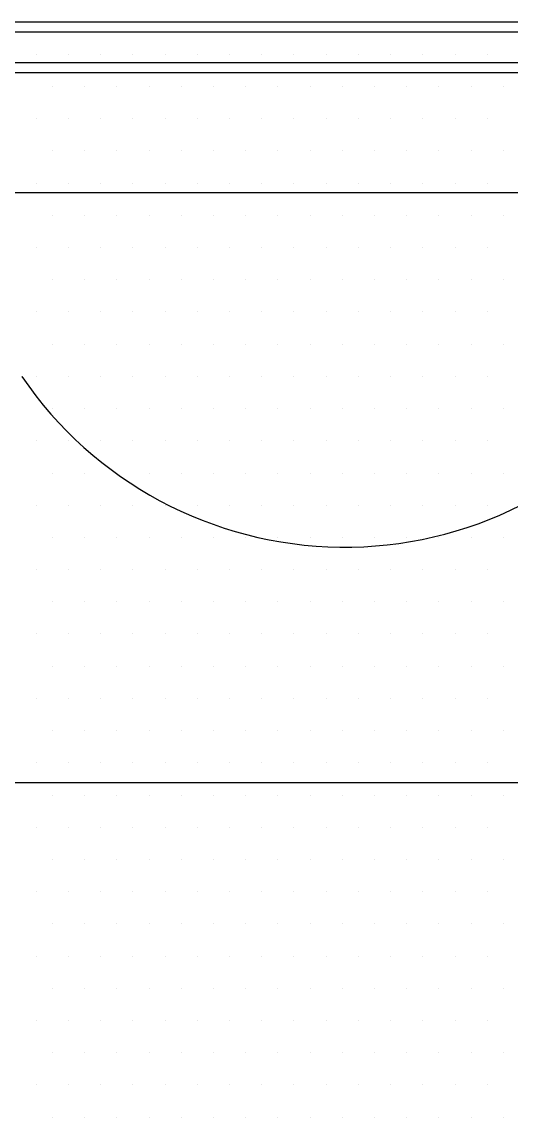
# Model space of a CAD drawing. Header units: millimetres. Extents: x 43168.9 to 43194.6, y -25545.1 to -25543.4.
# Drawn here: x 43176.5049 to 43176.5531, y -25544.0169 to -25543.9089 of the extents above; entities that cross this region are included whole.
import ezdxf

# ---------------------------------------------------------------- set-up
doc = ezdxf.new("R2010")
doc.units = ezdxf.units.MM
doc.header["$LTSCALE"] = 200
doc.linetypes.add('DASHDOT2', pattern=[0.5, 0.25, -0.125, 0, -0.125])
for name, color, linetype in [('aks_sgh', 5, 'DASHDOT2'), ('cam_sgh', 1, 'Continuous'), ('gor-4_sgh', 17, 'Continuous'), ('olcudis_sgh', 185, 'Continuous'), ('tarama-zemin_sgh', 197, 'Continuous')]:
    doc.layers.add(name, color=color, linetype=linetype)

msp = doc.modelspace()

# ---------------------------------------------------------------- linework, layer by layer
msp.add_line((43176.50486, -25543.94387), (43176.50486, -25543.94387))
msp.add_arc((43176.53668, -25543.92217), 0.03852, 214.2842, 324.2842)
at = {"layer": 'aks_sgh'}
for p, q in [((43176.98688, -25543.90991), (43176.18488, -25543.90991)), ((43176.98688, -25543.98392), (43176.18488, -25543.98392))]:
    msp.add_line(p, q, dxfattribs=at)
at = {"layer": 'cam_sgh'}
for p, q in [((43176.44988, -25543.91291), (43176.58588, -25543.91291)), ((43176.45088, -25543.91391), (43176.58588, -25543.91391))]:
    msp.add_line(p, q, dxfattribs=at)
at = {"layer": 'gor-4_sgh'}
msp.add_line((43176.45088, -25543.90891), (43176.58588, -25543.90891), dxfattribs=at)
at = {"layer": 'olcudis_sgh'}
msp.add_line((43176.72113, -25543.92576), (43176.45063, -25543.92576), dxfattribs=at)
at = {"layer": 'tarama-zemin_sgh'}
for p, q in [((43176.50627, -25543.9121), (43176.50627, -25543.9121)), ((43176.50945, -25543.9121), (43176.50945, -25543.9121)), ((43176.51262, -25543.9121), (43176.51262, -25543.9121)), ((43176.5158, -25543.9121), (43176.5158, -25543.9121)), ((43176.51897, -25543.9121), (43176.51897, -25543.9121)), ((43176.52215, -25543.9121), (43176.52215, -25543.9121)), ((43176.52532, -25543.9121), (43176.52532, -25543.9121)), ((43176.5285, -25543.9121), (43176.5285, -25543.9121)), ((43176.53167, -25543.9121), (43176.53167, -25543.9121)), ((43176.53485, -25543.9121), (43176.53485, -25543.9121)), ((43176.53802, -25543.9121), (43176.53802, -25543.9121)), ((43176.5412, -25543.9121), (43176.5412, -25543.9121)), ((43176.54437, -25543.9121), (43176.54437, -25543.9121)), ((43176.54755, -25543.9121), (43176.54755, -25543.9121)), ((43176.55072, -25543.9121), (43176.55072, -25543.9121)), ((43176.50786, -25543.91528), (43176.50786, -25543.91528)), ((43176.51104, -25543.91528), (43176.51104, -25543.91528)), ((43176.51421, -25543.91528), (43176.51421, -25543.91528)), ((43176.51739, -25543.91528), (43176.51739, -25543.91528)), ((43176.52056, -25543.91528), (43176.52056, -25543.91528)), ((43176.52374, -25543.91528), (43176.52374, -25543.91528)), ((43176.52691, -25543.91528), (43176.52691, -25543.91528)), ((43176.53009, -25543.91528), (43176.53009, -25543.91528)), ((43176.53326, -25543.91528), (43176.53326, -25543.91528)), ((43176.53644, -25543.91528), (43176.53644, -25543.91528)), ((43176.53961, -25543.91528), (43176.53961, -25543.91528)), ((43176.54279, -25543.91528), (43176.54279, -25543.91528)), ((43176.54596, -25543.91528), (43176.54596, -25543.91528)), ((43176.54914, -25543.91528), (43176.54914, -25543.91528)), ((43176.55231, -25543.91528), (43176.55231, -25543.91528)), ((43176.50627, -25543.91845), (43176.50627, -25543.91845)), ((43176.50945, -25543.91845), (43176.50945, -25543.91845)), ((43176.51262, -25543.91845), (43176.51262, -25543.91845)), ((43176.5158, -25543.91845), (43176.5158, -25543.91845)), ((43176.51897, -25543.91845), (43176.51897, -25543.91845)), ((43176.52215, -25543.91845), (43176.52215, -25543.91845)), ((43176.52532, -25543.91845), (43176.52532, -25543.91845)), ((43176.5285, -25543.91845), (43176.5285, -25543.91845)), ((43176.53167, -25543.91845), (43176.53167, -25543.91845)), ((43176.53485, -25543.91845), (43176.53485, -25543.91845)), ((43176.53802, -25543.91845), (43176.53802, -25543.91845)), ((43176.5412, -25543.91845), (43176.5412, -25543.91845)), ((43176.54437, -25543.91845), (43176.54437, -25543.91845)), ((43176.54755, -25543.91845), (43176.54755, -25543.91845)), ((43176.55072, -25543.91845), (43176.55072, -25543.91845)), ((43176.50786, -25543.92163), (43176.50786, -25543.92163)), ((43176.51104, -25543.92163), (43176.51104, -25543.92163)), ((43176.51421, -25543.92163), (43176.51421, -25543.92163)), ((43176.51739, -25543.92163), (43176.51739, -25543.92163)), ((43176.52056, -25543.92163), (43176.52056, -25543.92163)), ((43176.52374, -25543.92163), (43176.52374, -25543.92163)), ((43176.52691, -25543.92163), (43176.52691, -25543.92163)), ((43176.53009, -25543.92163), (43176.53009, -25543.92163)), ((43176.53326, -25543.92163), (43176.53326, -25543.92163)), ((43176.53644, -25543.92163), (43176.53644, -25543.92163)), ((43176.53961, -25543.92163), (43176.53961, -25543.92163)), ((43176.54279, -25543.92163), (43176.54279, -25543.92163)), ((43176.54596, -25543.92163), (43176.54596, -25543.92163)), ((43176.54914, -25543.92163), (43176.54914, -25543.92163)), ((43176.55231, -25543.92163), (43176.55231, -25543.92163)), ((43176.50627, -25543.9248), (43176.50627, -25543.9248)), ((43176.50945, -25543.9248), (43176.50945, -25543.9248)), ((43176.51262, -25543.9248), (43176.51262, -25543.9248)), ((43176.5158, -25543.9248), (43176.5158, -25543.9248)), ((43176.51897, -25543.9248), (43176.51897, -25543.9248)), ((43176.52215, -25543.9248), (43176.52215, -25543.9248)), ((43176.52532, -25543.9248), (43176.52532, -25543.9248)), ((43176.5285, -25543.9248), (43176.5285, -25543.9248)), ((43176.53167, -25543.9248), (43176.53167, -25543.9248)), ((43176.53485, -25543.9248), (43176.53485, -25543.9248)), ((43176.53802, -25543.9248), (43176.53802, -25543.9248)), ((43176.5412, -25543.9248), (43176.5412, -25543.9248)), ((43176.54437, -25543.9248), (43176.54437, -25543.9248)), ((43176.54755, -25543.9248), (43176.54755, -25543.9248)), ((43176.55072, -25543.9248), (43176.55072, -25543.9248)), ((43176.50786, -25543.92798), (43176.50786, -25543.92798)), ((43176.51104, -25543.92798), (43176.51104, -25543.92798)), ((43176.51421, -25543.92798), (43176.51421, -25543.92798)), ((43176.51739, -25543.92798), (43176.51739, -25543.92798)), ((43176.52056, -25543.92798), (43176.52056, -25543.92798)), ((43176.52374, -25543.92798), (43176.52374, -25543.92798)), ((43176.52691, -25543.92798), (43176.52691, -25543.92798)), ((43176.53009, -25543.92798), (43176.53009, -25543.92798)), ((43176.53326, -25543.92798), (43176.53326, -25543.92798)), ((43176.53644, -25543.92798), (43176.53644, -25543.92798)), ((43176.53961, -25543.92798), (43176.53961, -25543.92798)), ((43176.54279, -25543.92798), (43176.54279, -25543.92798)), ((43176.54596, -25543.92798), (43176.54596, -25543.92798)), ((43176.54914, -25543.92798), (43176.54914, -25543.92798)), ((43176.55231, -25543.92798), (43176.55231, -25543.92798)), ((43176.50627, -25543.93115), (43176.50627, -25543.93115)), ((43176.50945, -25543.93115), (43176.50945, -25543.93115)), ((43176.51262, -25543.93115), (43176.51262, -25543.93115)), ((43176.5158, -25543.93115), (43176.5158, -25543.93115)), ((43176.51897, -25543.93115), (43176.51897, -25543.93115)), ((43176.52215, -25543.93115), (43176.52215, -25543.93115)), ((43176.52532, -25543.93115), (43176.52532, -25543.93115)), ((43176.5285, -25543.93115), (43176.5285, -25543.93115)), ((43176.53167, -25543.93115), (43176.53167, -25543.93115)), ((43176.53485, -25543.93115), (43176.53485, -25543.93115)), ((43176.53802, -25543.93115), (43176.53802, -25543.93115)), ((43176.5412, -25543.93115), (43176.5412, -25543.93115)), ((43176.54437, -25543.93115), (43176.54437, -25543.93115)), ((43176.54755, -25543.93115), (43176.54755, -25543.93115)), ((43176.55072, -25543.93115), (43176.55072, -25543.93115)), ((43176.50786, -25543.93433), (43176.50786, -25543.93433)), ((43176.51104, -25543.93433), (43176.51104, -25543.93433)), ((43176.51421, -25543.93433), (43176.51421, -25543.93433)), ((43176.51739, -25543.93433), (43176.51739, -25543.93433)), ((43176.52056, -25543.93433), (43176.52056, -25543.93433)), ((43176.52374, -25543.93433), (43176.52374, -25543.93433)), ((43176.52691, -25543.93433), (43176.52691, -25543.93433)), ((43176.53009, -25543.93433), (43176.53009, -25543.93433)), ((43176.53326, -25543.93433), (43176.53326, -25543.93433)), ((43176.53644, -25543.93433), (43176.53644, -25543.93433)), ((43176.53961, -25543.93433), (43176.53961, -25543.93433)), ((43176.54279, -25543.93433), (43176.54279, -25543.93433)), ((43176.54596, -25543.93433), (43176.54596, -25543.93433)), ((43176.54914, -25543.93433), (43176.54914, -25543.93433)), ((43176.55231, -25543.93433), (43176.55231, -25543.93433)), ((43176.50627, -25543.9375), (43176.50627, -25543.9375)), ((43176.50945, -25543.9375), (43176.50945, -25543.9375)), ((43176.51262, -25543.9375), (43176.51262, -25543.9375)), ((43176.5158, -25543.9375), (43176.5158, -25543.9375)), ((43176.51897, -25543.9375), (43176.51897, -25543.9375)), ((43176.52215, -25543.9375), (43176.52215, -25543.9375)), ((43176.52532, -25543.9375), (43176.52532, -25543.9375)), ((43176.5285, -25543.9375), (43176.5285, -25543.9375)), ((43176.53167, -25543.9375), (43176.53167, -25543.9375)), ((43176.53485, -25543.9375), (43176.53485, -25543.9375)), ((43176.53802, -25543.9375), (43176.53802, -25543.9375)), ((43176.5412, -25543.9375), (43176.5412, -25543.9375)), ((43176.54437, -25543.9375), (43176.54437, -25543.9375)), ((43176.54755, -25543.9375), (43176.54755, -25543.9375)), ((43176.55072, -25543.9375), (43176.55072, -25543.9375)), ((43176.50786, -25543.94068), (43176.50786, -25543.94068)), ((43176.51104, -25543.94068), (43176.51104, -25543.94068)), ((43176.51421, -25543.94068), (43176.51421, -25543.94068)), ((43176.51739, -25543.94068), (43176.51739, -25543.94068)), ((43176.52056, -25543.94068), (43176.52056, -25543.94068)), ((43176.52374, -25543.94068), (43176.52374, -25543.94068)), ((43176.52691, -25543.94068), (43176.52691, -25543.94068)), ((43176.53009, -25543.94068), (43176.53009, -25543.94068)), ((43176.53326, -25543.94068), (43176.53326, -25543.94068)), ((43176.53644, -25543.94068), (43176.53644, -25543.94068)), ((43176.53961, -25543.94068), (43176.53961, -25543.94068)), ((43176.54279, -25543.94068), (43176.54279, -25543.94068)), ((43176.54596, -25543.94068), (43176.54596, -25543.94068)), ((43176.54914, -25543.94068), (43176.54914, -25543.94068)), ((43176.55231, -25543.94068), (43176.55231, -25543.94068)), ((43176.50627, -25543.94385), (43176.50627, -25543.94385)), ((43176.50945, -25543.94385), (43176.50945, -25543.94385)), ((43176.51262, -25543.94385), (43176.51262, -25543.94385)), ((43176.5158, -25543.94385), (43176.5158, -25543.94385)), ((43176.51897, -25543.94385), (43176.51897, -25543.94385)), ((43176.52215, -25543.94385), (43176.52215, -25543.94385)), ((43176.52532, -25543.94385), (43176.52532, -25543.94385)), ((43176.5285, -25543.94385), (43176.5285, -25543.94385)), ((43176.53167, -25543.94385), (43176.53167, -25543.94385)), ((43176.53485, -25543.94385), (43176.53485, -25543.94385)), ((43176.53802, -25543.94385), (43176.53802, -25543.94385)), ((43176.5412, -25543.94385), (43176.5412, -25543.94385)), ((43176.54437, -25543.94385), (43176.54437, -25543.94385)), ((43176.54755, -25543.94385), (43176.54755, -25543.94385)), ((43176.55072, -25543.94385), (43176.55072, -25543.94385)), ((43176.50786, -25543.94703), (43176.50786, -25543.94703)), ((43176.51104, -25543.94703), (43176.51104, -25543.94703)), ((43176.51421, -25543.94703), (43176.51421, -25543.94703)), ((43176.51739, -25543.94703), (43176.51739, -25543.94703)), ((43176.52056, -25543.94703), (43176.52056, -25543.94703)), ((43176.52374, -25543.94703), (43176.52374, -25543.94703)), ((43176.52691, -25543.94703), (43176.52691, -25543.94703)), ((43176.53009, -25543.94703), (43176.53009, -25543.94703)), ((43176.53326, -25543.94703), (43176.53326, -25543.94703)), ((43176.53644, -25543.94703), (43176.53644, -25543.94703)), ((43176.53961, -25543.94703), (43176.53961, -25543.94703)), ((43176.54279, -25543.94703), (43176.54279, -25543.94703)), ((43176.54596, -25543.94703), (43176.54596, -25543.94703)), ((43176.54914, -25543.94703), (43176.54914, -25543.94703)), ((43176.55231, -25543.94703), (43176.55231, -25543.94703)), ((43176.50627, -25543.9502), (43176.50627, -25543.9502)), ((43176.50945, -25543.9502), (43176.50945, -25543.9502)), ((43176.51262, -25543.9502), (43176.51262, -25543.9502)), ((43176.5158, -25543.9502), (43176.5158, -25543.9502)), ((43176.51897, -25543.9502), (43176.51897, -25543.9502)), ((43176.52215, -25543.9502), (43176.52215, -25543.9502)), ((43176.52532, -25543.9502), (43176.52532, -25543.9502)), ((43176.5285, -25543.9502), (43176.5285, -25543.9502)), ((43176.53167, -25543.9502), (43176.53167, -25543.9502)), ((43176.53485, -25543.9502), (43176.53485, -25543.9502)), ((43176.53802, -25543.9502), (43176.53802, -25543.9502)), ((43176.5412, -25543.9502), (43176.5412, -25543.9502)), ((43176.54437, -25543.9502), (43176.54437, -25543.9502)), ((43176.54755, -25543.9502), (43176.54755, -25543.9502)), ((43176.55072, -25543.9502), (43176.55072, -25543.9502)), ((43176.50786, -25543.95338), (43176.50786, -25543.95338)), ((43176.51104, -25543.95338), (43176.51104, -25543.95338)), ((43176.51421, -25543.95338), (43176.51421, -25543.95338)), ((43176.51739, -25543.95338), (43176.51739, -25543.95338)), ((43176.52056, -25543.95338), (43176.52056, -25543.95338)), ((43176.52374, -25543.95338), (43176.52374, -25543.95338)), ((43176.52691, -25543.95338), (43176.52691, -25543.95338)), ((43176.53009, -25543.95338), (43176.53009, -25543.95338)), ((43176.53326, -25543.95338), (43176.53326, -25543.95338)), ((43176.53644, -25543.95338), (43176.53644, -25543.95338)), ((43176.53961, -25543.95338), (43176.53961, -25543.95338)), ((43176.54279, -25543.95338), (43176.54279, -25543.95338)), ((43176.54596, -25543.95338), (43176.54596, -25543.95338)), ((43176.54914, -25543.95338), (43176.54914, -25543.95338)), ((43176.55231, -25543.95338), (43176.55231, -25543.95338)), ((43176.50627, -25543.95655), (43176.50627, -25543.95655)), ((43176.50945, -25543.95655), (43176.50945, -25543.95655)), ((43176.51262, -25543.95655), (43176.51262, -25543.95655)), ((43176.5158, -25543.95655), (43176.5158, -25543.95655)), ((43176.51897, -25543.95655), (43176.51897, -25543.95655)), ((43176.52215, -25543.95655), (43176.52215, -25543.95655)), ((43176.52532, -25543.95655), (43176.52532, -25543.95655)), ((43176.5285, -25543.95655), (43176.5285, -25543.95655)), ((43176.53167, -25543.95655), (43176.53167, -25543.95655)), ((43176.53485, -25543.95655), (43176.53485, -25543.95655)), ((43176.53802, -25543.95655), (43176.53802, -25543.95655)), ((43176.5412, -25543.95655), (43176.5412, -25543.95655)), ((43176.54437, -25543.95655), (43176.54437, -25543.95655)), ((43176.54755, -25543.95655), (43176.54755, -25543.95655)), ((43176.55072, -25543.95655), (43176.55072, -25543.95655)), ((43176.50786, -25543.95973), (43176.50786, -25543.95973)), ((43176.51104, -25543.95973), (43176.51104, -25543.95973)), ((43176.51421, -25543.95973), (43176.51421, -25543.95973)), ((43176.51739, -25543.95973), (43176.51739, -25543.95973)), ((43176.52056, -25543.95973), (43176.52056, -25543.95973)), ((43176.52374, -25543.95973), (43176.52374, -25543.95973)), ((43176.52691, -25543.95973), (43176.52691, -25543.95973)), ((43176.53009, -25543.95973), (43176.53009, -25543.95973)), ((43176.53326, -25543.95973), (43176.53326, -25543.95973)), ((43176.53644, -25543.95973), (43176.53644, -25543.95973)), ((43176.53961, -25543.95973), (43176.53961, -25543.95973)), ((43176.54279, -25543.95973), (43176.54279, -25543.95973)), ((43176.54596, -25543.95973), (43176.54596, -25543.95973)), ((43176.54914, -25543.95973), (43176.54914, -25543.95973)), ((43176.55231, -25543.95973), (43176.55231, -25543.95973)), ((43176.50627, -25543.9629), (43176.50627, -25543.9629)), ((43176.50945, -25543.9629), (43176.50945, -25543.9629)), ((43176.51262, -25543.9629), (43176.51262, -25543.9629)), ((43176.5158, -25543.9629), (43176.5158, -25543.9629)), ((43176.51897, -25543.9629), (43176.51897, -25543.9629)), ((43176.52215, -25543.9629), (43176.52215, -25543.9629)), ((43176.52532, -25543.9629), (43176.52532, -25543.9629)), ((43176.5285, -25543.9629), (43176.5285, -25543.9629)), ((43176.53167, -25543.9629), (43176.53167, -25543.9629)), ((43176.53485, -25543.9629), (43176.53485, -25543.9629)), ((43176.53802, -25543.9629), (43176.53802, -25543.9629)), ((43176.5412, -25543.9629), (43176.5412, -25543.9629)), ((43176.54437, -25543.9629), (43176.54437, -25543.9629)), ((43176.54755, -25543.9629), (43176.54755, -25543.9629)), ((43176.55072, -25543.9629), (43176.55072, -25543.9629)), ((43176.50786, -25543.96608), (43176.50786, -25543.96608)), ((43176.51104, -25543.96608), (43176.51104, -25543.96608)), ((43176.51421, -25543.96608), (43176.51421, -25543.96608)), ((43176.51739, -25543.96608), (43176.51739, -25543.96608)), ((43176.52056, -25543.96608), (43176.52056, -25543.96608)), ((43176.52374, -25543.96608), (43176.52374, -25543.96608)), ((43176.52691, -25543.96608), (43176.52691, -25543.96608)), ((43176.53009, -25543.96608), (43176.53009, -25543.96608)), ((43176.53326, -25543.96608), (43176.53326, -25543.96608)), ((43176.53644, -25543.96608), (43176.53644, -25543.96608)), ((43176.53961, -25543.96608), (43176.53961, -25543.96608)), ((43176.54279, -25543.96608), (43176.54279, -25543.96608)), ((43176.54596, -25543.96608), (43176.54596, -25543.96608)), ((43176.54914, -25543.96608), (43176.54914, -25543.96608)), ((43176.55231, -25543.96608), (43176.55231, -25543.96608)), ((43176.50627, -25543.96925), (43176.50627, -25543.96925)), ((43176.50945, -25543.96925), (43176.50945, -25543.96925)), ((43176.51262, -25543.96925), (43176.51262, -25543.96925)), ((43176.5158, -25543.96925), (43176.5158, -25543.96925)), ((43176.51897, -25543.96925), (43176.51897, -25543.96925)), ((43176.52215, -25543.96925), (43176.52215, -25543.96925)), ((43176.52532, -25543.96925), (43176.52532, -25543.96925)), ((43176.5285, -25543.96925), (43176.5285, -25543.96925)), ((43176.53167, -25543.96925), (43176.53167, -25543.96925)), ((43176.53485, -25543.96925), (43176.53485, -25543.96925)), ((43176.53802, -25543.96925), (43176.53802, -25543.96925)), ((43176.5412, -25543.96925), (43176.5412, -25543.96925)), ((43176.54437, -25543.96925), (43176.54437, -25543.96925)), ((43176.54755, -25543.96925), (43176.54755, -25543.96925)), ((43176.55072, -25543.96925), (43176.55072, -25543.96925)), ((43176.50786, -25543.97243), (43176.50786, -25543.97243)), ((43176.51104, -25543.97243), (43176.51104, -25543.97243)), ((43176.51421, -25543.97243), (43176.51421, -25543.97243)), ((43176.51739, -25543.97243), (43176.51739, -25543.97243)), ((43176.52056, -25543.97243), (43176.52056, -25543.97243)), ((43176.52374, -25543.97243), (43176.52374, -25543.97243)), ((43176.52691, -25543.97243), (43176.52691, -25543.97243)), ((43176.53009, -25543.97243), (43176.53009, -25543.97243)), ((43176.53326, -25543.97243), (43176.53326, -25543.97243)), ((43176.53644, -25543.97243), (43176.53644, -25543.97243)), ((43176.53961, -25543.97243), (43176.53961, -25543.97243)), ((43176.54279, -25543.97243), (43176.54279, -25543.97243)), ((43176.54596, -25543.97243), (43176.54596, -25543.97243)), ((43176.54914, -25543.97243), (43176.54914, -25543.97243)), ((43176.55231, -25543.97243), (43176.55231, -25543.97243)), ((43176.50627, -25543.9756), (43176.50627, -25543.9756)), ((43176.50945, -25543.9756), (43176.50945, -25543.9756)), ((43176.51262, -25543.9756), (43176.51262, -25543.9756)), ((43176.5158, -25543.9756), (43176.5158, -25543.9756)), ((43176.51897, -25543.9756), (43176.51897, -25543.9756)), ((43176.52215, -25543.9756), (43176.52215, -25543.9756)), ((43176.52532, -25543.9756), (43176.52532, -25543.9756)), ((43176.5285, -25543.9756), (43176.5285, -25543.9756)), ((43176.53167, -25543.9756), (43176.53167, -25543.9756)), ((43176.53485, -25543.9756), (43176.53485, -25543.9756)), ((43176.53802, -25543.9756), (43176.53802, -25543.9756)), ((43176.5412, -25543.9756), (43176.5412, -25543.9756)), ((43176.54437, -25543.9756), (43176.54437, -25543.9756)), ((43176.54755, -25543.9756), (43176.54755, -25543.9756)), ((43176.55072, -25543.9756), (43176.55072, -25543.9756)), ((43176.50786, -25543.97878), (43176.50786, -25543.97878)), ((43176.51104, -25543.97878), (43176.51104, -25543.97878)), ((43176.51421, -25543.97878), (43176.51421, -25543.97878)), ((43176.51739, -25543.97878), (43176.51739, -25543.97878)), ((43176.52056, -25543.97878), (43176.52056, -25543.97878)), ((43176.52374, -25543.97878), (43176.52374, -25543.97878)), ((43176.52691, -25543.97878), (43176.52691, -25543.97878)), ((43176.53009, -25543.97878), (43176.53009, -25543.97878)), ((43176.53326, -25543.97878), (43176.53326, -25543.97878)), ((43176.53644, -25543.97878), (43176.53644, -25543.97878)), ((43176.53961, -25543.97878), (43176.53961, -25543.97878)), ((43176.54279, -25543.97878), (43176.54279, -25543.97878)), ((43176.54596, -25543.97878), (43176.54596, -25543.97878)), ((43176.54914, -25543.97878), (43176.54914, -25543.97878)), ((43176.55231, -25543.97878), (43176.55231, -25543.97878)), ((43176.50627, -25543.98195), (43176.50627, -25543.98195)), ((43176.50945, -25543.98195), (43176.50945, -25543.98195)), ((43176.51262, -25543.98195), (43176.51262, -25543.98195)), ((43176.5158, -25543.98195), (43176.5158, -25543.98195)), ((43176.51897, -25543.98195), (43176.51897, -25543.98195)), ((43176.52215, -25543.98195), (43176.52215, -25543.98195)), ((43176.52532, -25543.98195), (43176.52532, -25543.98195)), ((43176.5285, -25543.98195), (43176.5285, -25543.98195)), ((43176.53167, -25543.98195), (43176.53167, -25543.98195)), ((43176.53485, -25543.98195), (43176.53485, -25543.98195)), ((43176.53802, -25543.98195), (43176.53802, -25543.98195)), ((43176.5412, -25543.98195), (43176.5412, -25543.98195)), ((43176.54437, -25543.98195), (43176.54437, -25543.98195)), ((43176.54755, -25543.98195), (43176.54755, -25543.98195)), ((43176.55072, -25543.98195), (43176.55072, -25543.98195)), ((43176.50786, -25543.98513), (43176.50786, -25543.98513)), ((43176.51104, -25543.98513), (43176.51104, -25543.98513)), ((43176.51421, -25543.98513), (43176.51421, -25543.98513)), ((43176.51739, -25543.98513), (43176.51739, -25543.98513)), ((43176.52056, -25543.98513), (43176.52056, -25543.98513)), ((43176.52374, -25543.98513), (43176.52374, -25543.98513)), ((43176.52691, -25543.98513), (43176.52691, -25543.98513)), ((43176.53009, -25543.98513), (43176.53009, -25543.98513)), ((43176.53326, -25543.98513), (43176.53326, -25543.98513)), ((43176.53644, -25543.98513), (43176.53644, -25543.98513)), ((43176.53961, -25543.98513), (43176.53961, -25543.98513)), ((43176.54279, -25543.98513), (43176.54279, -25543.98513)), ((43176.54596, -25543.98513), (43176.54596, -25543.98513)), ((43176.54914, -25543.98513), (43176.54914, -25543.98513)), ((43176.55231, -25543.98513), (43176.55231, -25543.98513)), ((43176.50627, -25543.9883), (43176.50627, -25543.9883)), ((43176.50945, -25543.9883), (43176.50945, -25543.9883)), ((43176.51262, -25543.9883), (43176.51262, -25543.9883)), ((43176.5158, -25543.9883), (43176.5158, -25543.9883)), ((43176.51897, -25543.9883), (43176.51897, -25543.9883)), ((43176.52215, -25543.9883), (43176.52215, -25543.9883)), ((43176.52532, -25543.9883), (43176.52532, -25543.9883)), ((43176.5285, -25543.9883), (43176.5285, -25543.9883)), ((43176.53167, -25543.9883), (43176.53167, -25543.9883)), ((43176.53485, -25543.9883), (43176.53485, -25543.9883)), ((43176.53802, -25543.9883), (43176.53802, -25543.9883)), ((43176.5412, -25543.9883), (43176.5412, -25543.9883)), ((43176.54437, -25543.9883), (43176.54437, -25543.9883)), ((43176.54755, -25543.9883), (43176.54755, -25543.9883)), ((43176.55072, -25543.9883), (43176.55072, -25543.9883)), ((43176.50786, -25543.99148), (43176.50786, -25543.99148)), ((43176.51104, -25543.99148), (43176.51104, -25543.99148)), ((43176.51421, -25543.99148), (43176.51421, -25543.99148)), ((43176.51739, -25543.99148), (43176.51739, -25543.99148)), ((43176.52056, -25543.99148), (43176.52056, -25543.99148)), ((43176.52374, -25543.99148), (43176.52374, -25543.99148)), ((43176.52691, -25543.99148), (43176.52691, -25543.99148)), ((43176.53009, -25543.99148), (43176.53009, -25543.99148)), ((43176.53326, -25543.99148), (43176.53326, -25543.99148)), ((43176.53644, -25543.99148), (43176.53644, -25543.99148)), ((43176.53961, -25543.99148), (43176.53961, -25543.99148)), ((43176.54279, -25543.99148), (43176.54279, -25543.99148)), ((43176.54596, -25543.99148), (43176.54596, -25543.99148)), ((43176.54914, -25543.99148), (43176.54914, -25543.99148)), ((43176.55231, -25543.99148), (43176.55231, -25543.99148)), ((43176.50627, -25543.99465), (43176.50627, -25543.99465)), ((43176.50945, -25543.99465), (43176.50945, -25543.99465)), ((43176.51262, -25543.99465), (43176.51262, -25543.99465)), ((43176.5158, -25543.99465), (43176.5158, -25543.99465)), ((43176.51897, -25543.99465), (43176.51897, -25543.99465)), ((43176.52215, -25543.99465), (43176.52215, -25543.99465)), ((43176.52532, -25543.99465), (43176.52532, -25543.99465)), ((43176.5285, -25543.99465), (43176.5285, -25543.99465)), ((43176.53167, -25543.99465), (43176.53167, -25543.99465)), ((43176.53485, -25543.99465), (43176.53485, -25543.99465)), ((43176.53802, -25543.99465), (43176.53802, -25543.99465)), ((43176.5412, -25543.99465), (43176.5412, -25543.99465)), ((43176.54437, -25543.99465), (43176.54437, -25543.99465)), ((43176.54755, -25543.99465), (43176.54755, -25543.99465)), ((43176.55072, -25543.99465), (43176.55072, -25543.99465)), ((43176.50786, -25543.99783), (43176.50786, -25543.99783)), ((43176.51104, -25543.99783), (43176.51104, -25543.99783)), ((43176.51421, -25543.99783), (43176.51421, -25543.99783)), ((43176.51739, -25543.99783), (43176.51739, -25543.99783)), ((43176.52056, -25543.99783), (43176.52056, -25543.99783)), ((43176.52374, -25543.99783), (43176.52374, -25543.99783)), ((43176.52691, -25543.99783), (43176.52691, -25543.99783)), ((43176.53009, -25543.99783), (43176.53009, -25543.99783)), ((43176.53326, -25543.99783), (43176.53326, -25543.99783)), ((43176.53644, -25543.99783), (43176.53644, -25543.99783)), ((43176.53961, -25543.99783), (43176.53961, -25543.99783)), ((43176.54279, -25543.99783), (43176.54279, -25543.99783)), ((43176.54596, -25543.99783), (43176.54596, -25543.99783)), ((43176.54914, -25543.99783), (43176.54914, -25543.99783)), ((43176.55231, -25543.99783), (43176.55231, -25543.99783)), ((43176.50627, -25544.001), (43176.50627, -25544.001)), ((43176.50945, -25544.001), (43176.50945, -25544.001)), ((43176.51262, -25544.001), (43176.51262, -25544.001)), ((43176.5158, -25544.001), (43176.5158, -25544.001)), ((43176.51897, -25544.001), (43176.51897, -25544.001)), ((43176.52215, -25544.001), (43176.52215, -25544.001)), ((43176.52532, -25544.001), (43176.52532, -25544.001)), ((43176.5285, -25544.001), (43176.5285, -25544.001)), ((43176.53167, -25544.001), (43176.53167, -25544.001)), ((43176.53485, -25544.001), (43176.53485, -25544.001)), ((43176.53802, -25544.001), (43176.53802, -25544.001)), ((43176.5412, -25544.001), (43176.5412, -25544.001)), ((43176.54437, -25544.001), (43176.54437, -25544.001)), ((43176.54755, -25544.001), (43176.54755, -25544.001)), ((43176.55072, -25544.001), (43176.55072, -25544.001)), ((43176.50786, -25544.00418), (43176.50786, -25544.00418)), ((43176.51104, -25544.00418), (43176.51104, -25544.00418)), ((43176.51421, -25544.00418), (43176.51421, -25544.00418)), ((43176.51739, -25544.00418), (43176.51739, -25544.00418)), ((43176.52056, -25544.00418), (43176.52056, -25544.00418)), ((43176.52374, -25544.00418), (43176.52374, -25544.00418)), ((43176.52691, -25544.00418), (43176.52691, -25544.00418)), ((43176.53009, -25544.00418), (43176.53009, -25544.00418)), ((43176.53326, -25544.00418), (43176.53326, -25544.00418)), ((43176.53644, -25544.00418), (43176.53644, -25544.00418)), ((43176.53961, -25544.00418), (43176.53961, -25544.00418)), ((43176.54279, -25544.00418), (43176.54279, -25544.00418)), ((43176.54596, -25544.00418), (43176.54596, -25544.00418)), ((43176.54914, -25544.00418), (43176.54914, -25544.00418)), ((43176.55231, -25544.00418), (43176.55231, -25544.00418)), ((43176.50627, -25544.00735), (43176.50627, -25544.00735)), ((43176.50945, -25544.00735), (43176.50945, -25544.00735)), ((43176.51262, -25544.00735), (43176.51262, -25544.00735)), ((43176.5158, -25544.00735), (43176.5158, -25544.00735)), ((43176.51897, -25544.00735), (43176.51897, -25544.00735)), ((43176.52215, -25544.00735), (43176.52215, -25544.00735)), ((43176.52532, -25544.00735), (43176.52532, -25544.00735)), ((43176.5285, -25544.00735), (43176.5285, -25544.00735)), ((43176.53167, -25544.00735), (43176.53167, -25544.00735)), ((43176.53485, -25544.00735), (43176.53485, -25544.00735)), ((43176.53802, -25544.00735), (43176.53802, -25544.00735)), ((43176.5412, -25544.00735), (43176.5412, -25544.00735)), ((43176.54437, -25544.00735), (43176.54437, -25544.00735)), ((43176.54755, -25544.00735), (43176.54755, -25544.00735)), ((43176.55072, -25544.00735), (43176.55072, -25544.00735)), ((43176.50786, -25544.01053), (43176.50786, -25544.01053)), ((43176.51104, -25544.01053), (43176.51104, -25544.01053)), ((43176.51421, -25544.01053), (43176.51421, -25544.01053)), ((43176.51739, -25544.01053), (43176.51739, -25544.01053)), ((43176.52056, -25544.01053), (43176.52056, -25544.01053)), ((43176.52374, -25544.01053), (43176.52374, -25544.01053)), ((43176.52691, -25544.01053), (43176.52691, -25544.01053)), ((43176.53009, -25544.01053), (43176.53009, -25544.01053)), ((43176.53326, -25544.01053), (43176.53326, -25544.01053)), ((43176.53644, -25544.01053), (43176.53644, -25544.01053)), ((43176.53961, -25544.01053), (43176.53961, -25544.01053)), ((43176.54279, -25544.01053), (43176.54279, -25544.01053)), ((43176.54596, -25544.01053), (43176.54596, -25544.01053)), ((43176.54914, -25544.01053), (43176.54914, -25544.01053)), ((43176.55231, -25544.01053), (43176.55231, -25544.01053)), ((43176.50627, -25544.0137), (43176.50627, -25544.0137)), ((43176.50945, -25544.0137), (43176.50945, -25544.0137)), ((43176.51262, -25544.0137), (43176.51262, -25544.0137)), ((43176.5158, -25544.0137), (43176.5158, -25544.0137)), ((43176.51897, -25544.0137), (43176.51897, -25544.0137)), ((43176.52215, -25544.0137), (43176.52215, -25544.0137)), ((43176.52532, -25544.0137), (43176.52532, -25544.0137)), ((43176.5285, -25544.0137), (43176.5285, -25544.0137)), ((43176.53167, -25544.0137), (43176.53167, -25544.0137)), ((43176.53485, -25544.0137), (43176.53485, -25544.0137)), ((43176.53802, -25544.0137), (43176.53802, -25544.0137)), ((43176.5412, -25544.0137), (43176.5412, -25544.0137)), ((43176.54437, -25544.0137), (43176.54437, -25544.0137)), ((43176.54755, -25544.0137), (43176.54755, -25544.0137)), ((43176.55072, -25544.0137), (43176.55072, -25544.0137)), ((43176.50786, -25544.01688), (43176.50786, -25544.01688)), ((43176.51104, -25544.01688), (43176.51104, -25544.01688)), ((43176.51421, -25544.01688), (43176.51421, -25544.01688)), ((43176.51739, -25544.01688), (43176.51739, -25544.01688)), ((43176.52056, -25544.01688), (43176.52056, -25544.01688)), ((43176.52374, -25544.01688), (43176.52374, -25544.01688)), ((43176.52691, -25544.01688), (43176.52691, -25544.01688)), ((43176.53009, -25544.01688), (43176.53009, -25544.01688)), ((43176.53326, -25544.01688), (43176.53326, -25544.01688)), ((43176.53644, -25544.01688), (43176.53644, -25544.01688)), ((43176.53961, -25544.01688), (43176.53961, -25544.01688)), ((43176.54279, -25544.01688), (43176.54279, -25544.01688)), ((43176.54596, -25544.01688), (43176.54596, -25544.01688)), ((43176.54914, -25544.01688), (43176.54914, -25544.01688)), ((43176.55231, -25544.01688), (43176.55231, -25544.01688))]:
    msp.add_line(p, q, dxfattribs=at)

doc.saveas('drawing.dxf')
